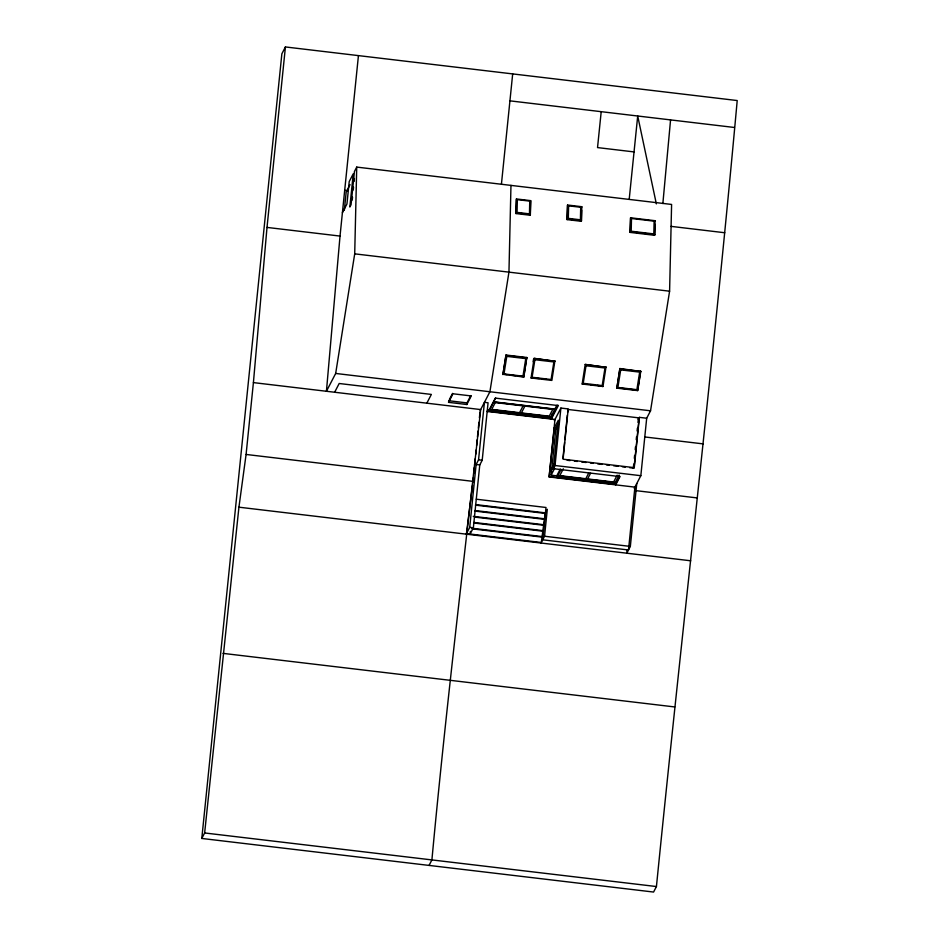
<?xml version="1.0" encoding="UTF-8"?>
<svg xmlns="http://www.w3.org/2000/svg" width="939" height="939" viewBox="0 0 939 939"><rect width="100%" height="100%" fill="white"/><g stroke="black" fill="none" stroke-linecap="round" stroke-linejoin="round"><path stroke-width="1.41" d="M358.44 55.612L340.024 236.076L326.432 391.27L335.669 373.452L354.707 253.847L356.726 167.095L671.596 204.444L669.589 291.196L650.539 410.801L646.689 418.231L640.832 475.697L634.248 488.386M510.969 185.394L508.95 272.146L489.912 391.751L480.111 410.66M515.992 213.564L516.438 198.951L530.676 200.641L530.359 214.55L530.23 215.254L515.992 213.564L516.438 198.951M530.23 215.254L530.676 200.641M567.097 219.62L567.555 205.019L581.793 206.709L581.464 220.618L581.335 221.311L567.097 219.62L567.555 205.019M581.335 221.311L581.593 210.183M630.139 232.403L630.585 217.789L655.046 220.7L654.729 234.597L654.6 235.302L630.139 232.403L630.585 217.789M654.6 235.302L654.859 224.175M201.791 838.457L204.643 832.963L238.929 507.189L246.088 454.453L253.413 382.607L267.005 227.414L285.421 46.95L737.209 100.543C713.405 362.865 682.641 624.47 656.431 886.545L653.579 892.05L201.791 838.457L281.864 53.805L285.421 46.95M662.864 203.528L670.563 119.899M344.331 210.172L346.174 192.119L350.059 184.619M352.231 200.042L352.524 197.167M353.252 189.983L353.545 187.119M354.132 181.368L354.426 178.492M448.572 402.35L453.009 393.781L471.261 395.941L466.824 404.509L448.572 402.35L448.736 400.73L466.988 402.901L470.791 395.554M466.824 404.509L466.988 402.901M501.449 183.985L512.682 73.911M472.54 485.029L466.472 533.61L541.31 542.484L545.172 513.41L547.296 509.302L544.55 536.239L541.028 543.024M472.845 482.106L473.291 477.728M473.737 473.35L474.324 467.516M474.629 464.594L475.228 458.76M475.674 454.382L476.12 450.004M476.566 445.626L477.153 439.792M477.458 436.87L478.057 431.036M478.35 428.114L478.949 422.28M479.395 417.902L479.993 412.057M429.053 865.418L431.905 859.913C445.861 709.544 464.242 559.656 480.674 409.568L253.413 382.607M466.19 534.15L469.711 527.366L476.12 464.5L478.55 459.828L484.418 402.35L488.069 402.784L482.2 460.263L479.77 464.934L473.362 527.788L470.122 534.045L470.392 531.345M551.956 414.287L551.51 418.688L488.538 411.223L488.703 409.604L551.674 417.069L557.848 405.155M476.261 499.208L545.993 507.483L542.695 539.808L628.496 549.984L634.905 487.13L549.115 476.953L554.972 419.487L486.695 411.376M549.115 476.953L554.245 428.102L555.888 428.301L558.224 423.794M619.599 476.12L616.09 482.881L551.111 475.169L555.888 428.301M615.738 484.853L620.01 476.601L553.388 468.702L558.341 420.214L554.057 428.466M553.388 468.702L555.031 465.521L560.9 408.054L568.201 408.923L563.071 459.206L634.259 467.645L639.389 417.362L646.689 418.231M562.942 458.302L564.55 442.504M564.844 439.628L567.344 415.202M567.626 412.327L567.919 409.451L639.119 417.902L633.978 468.185M601.206 111.671L597.533 147.587L634.048 151.918M629.2 199.338L637.71 116.002L656.349 203.892M616.09 482.881L615.925 484.501L549.303 476.589M633.297 468.361L633.731 464.042M634.318 458.302L634.611 455.427M635.198 449.675L635.492 446.8M636.231 439.616L636.525 436.752M637.111 431.001L637.405 428.125M637.992 422.386L638.426 418.066M627.111 550.348L626.829 553.2L630.339 546.416L636.759 483.562M502.928 374.203L505.992 355.024L526.791 357.489L523.762 377.091L502.928 374.203L507.095 374.696M502.952 374.626L505.992 355.024M523.762 377.091L526.791 357.489M533.152 361.726L533.587 358.991M554.902 360.834L551.874 380.424L531.063 377.959L534.103 358.358L554.926 361.245L534.103 358.358M606.019 366.891L602.979 386.492L582.168 384.016L585.208 364.426L606.031 367.313L585.208 364.426M619.893 368.534L616.853 388.136L637.663 390.601L640.715 371.421L619.893 368.534L616.853 388.136M640.703 371.011L637.663 390.601M581.664 207.402L581.793 206.709M654.917 221.393L655.046 220.7M356.726 167.095L354.449 171.485L351.057 204.714L349.848 207.038L353.24 173.809L349.226 181.556L346.937 204.009L342.406 212.754M334.648 392.244L339.179 383.499L431.365 394.427L426.822 403.183M449.37 399.509L452.539 393.382M488.35 411.575L495.334 398.113L558.306 405.589L551.322 419.052M495.663 398.042L493.703 401.822L554.855 409.075L556.815 405.296M521.192 413.266L525.101 405.73M554.327 420.742L560.9 408.054M555.888 429.017L558.494 423.994M551.862 468.526L554.456 463.502M551.674 469.606L554.597 463.972M551.111 475.169L554.609 468.408M556.768 475.838L560.266 469.077M561.029 469.5L557.766 475.768L615.268 482.599L619.177 475.064M563.318 468.807L559.785 475.639L585.795 478.714L588.741 473.033M587.427 479.289L590.561 473.256M638.285 419.51L639.389 417.362M617.169 475.204L613.625 482.024L587.614 478.937M509.936 100.849L734.451 127.481M671.033 226.369L724.755 232.743M344.695 190.312L347.583 190.652M516.121 212.86L530.359 214.55M567.226 218.928L581.464 220.618M630.269 231.698L654.729 234.597M267.005 227.414L340.024 236.076M354.707 253.847L669.589 291.196M506.004 355.447L526.814 357.912M619.904 368.957L640.715 371.421M511.262 375.189L515.417 375.682M518.199 376.011L523.739 376.668M539.373 378.523L531.063 377.959M542.143 378.851L546.298 379.344M586.312 384.098L582.168 384.016M590.478 384.591L594.645 385.084M597.415 385.413L602.979 386.492M620.996 388.206L626.548 388.863M629.318 389.192L634.87 389.849M335.669 373.452L650.539 410.801M524.913 406.094L552.754 409.392L549.221 416.212L521.38 412.914M645.128 436.999L703.205 443.889M567.156 460.263L570.055 460.603M574.422 461.119L577.321 461.46M581.675 461.988L586.042 462.504M590.396 463.021L593.307 463.361M597.662 463.878L602.016 464.394M606.383 464.911L609.282 465.251M613.648 465.779L618.003 466.296M622.357 466.812L625.268 467.153M629.623 467.669L632.534 468.009M555.031 465.521L640.832 475.697M478.55 459.828L482.2 460.263M476.12 464.5L479.77 464.934M634.694 490.51L697.125 497.916M246.088 454.453L473.338 481.402M475.709 504.595L545.442 512.87M475.427 505.135L545.172 513.41M474.888 510.523L544.62 518.798M474.606 511.062L544.338 519.326M473.268 516.356L543.787 524.713M474.43 517.06L543.517 525.253M473.878 522.448L542.965 530.641M473.608 522.976L542.683 531.181M469.711 527.366L473.362 527.788M544.55 536.239L630.339 546.416M471.613 528.199L542.132 536.568M472.117 528.833L541.862 537.096M238.929 507.189L690.717 560.783M222.977 653.368L674.754 706.95M204.643 832.963L656.431 886.545M517.342 199.655L517.049 212.378L529.455 213.857L529.749 201.122L517.342 199.655M568.611 205.841L568.318 218.353L580.408 219.796L580.701 207.273L568.611 205.841M631.489 218.494L631.196 231.217L653.826 233.905L654.119 221.17L631.489 218.494M506.79 356.374L503.985 373.922L522.976 376.175L525.77 358.616L506.79 356.374M534.901 359.707L532.096 377.255L551.087 379.509L553.881 361.949L534.901 359.707M586.006 365.764L583.213 383.312L602.192 385.565L604.986 368.018L586.006 365.764M620.691 369.884L617.897 387.431L636.877 389.685L639.67 372.126L620.691 369.884M493.609 401.998L489.712 409.533L550.853 416.787L554.761 409.251L493.609 401.998M495.252 402.573L491.719 409.392L519.549 412.691L523.093 405.871L495.252 402.573"/></g></svg>
